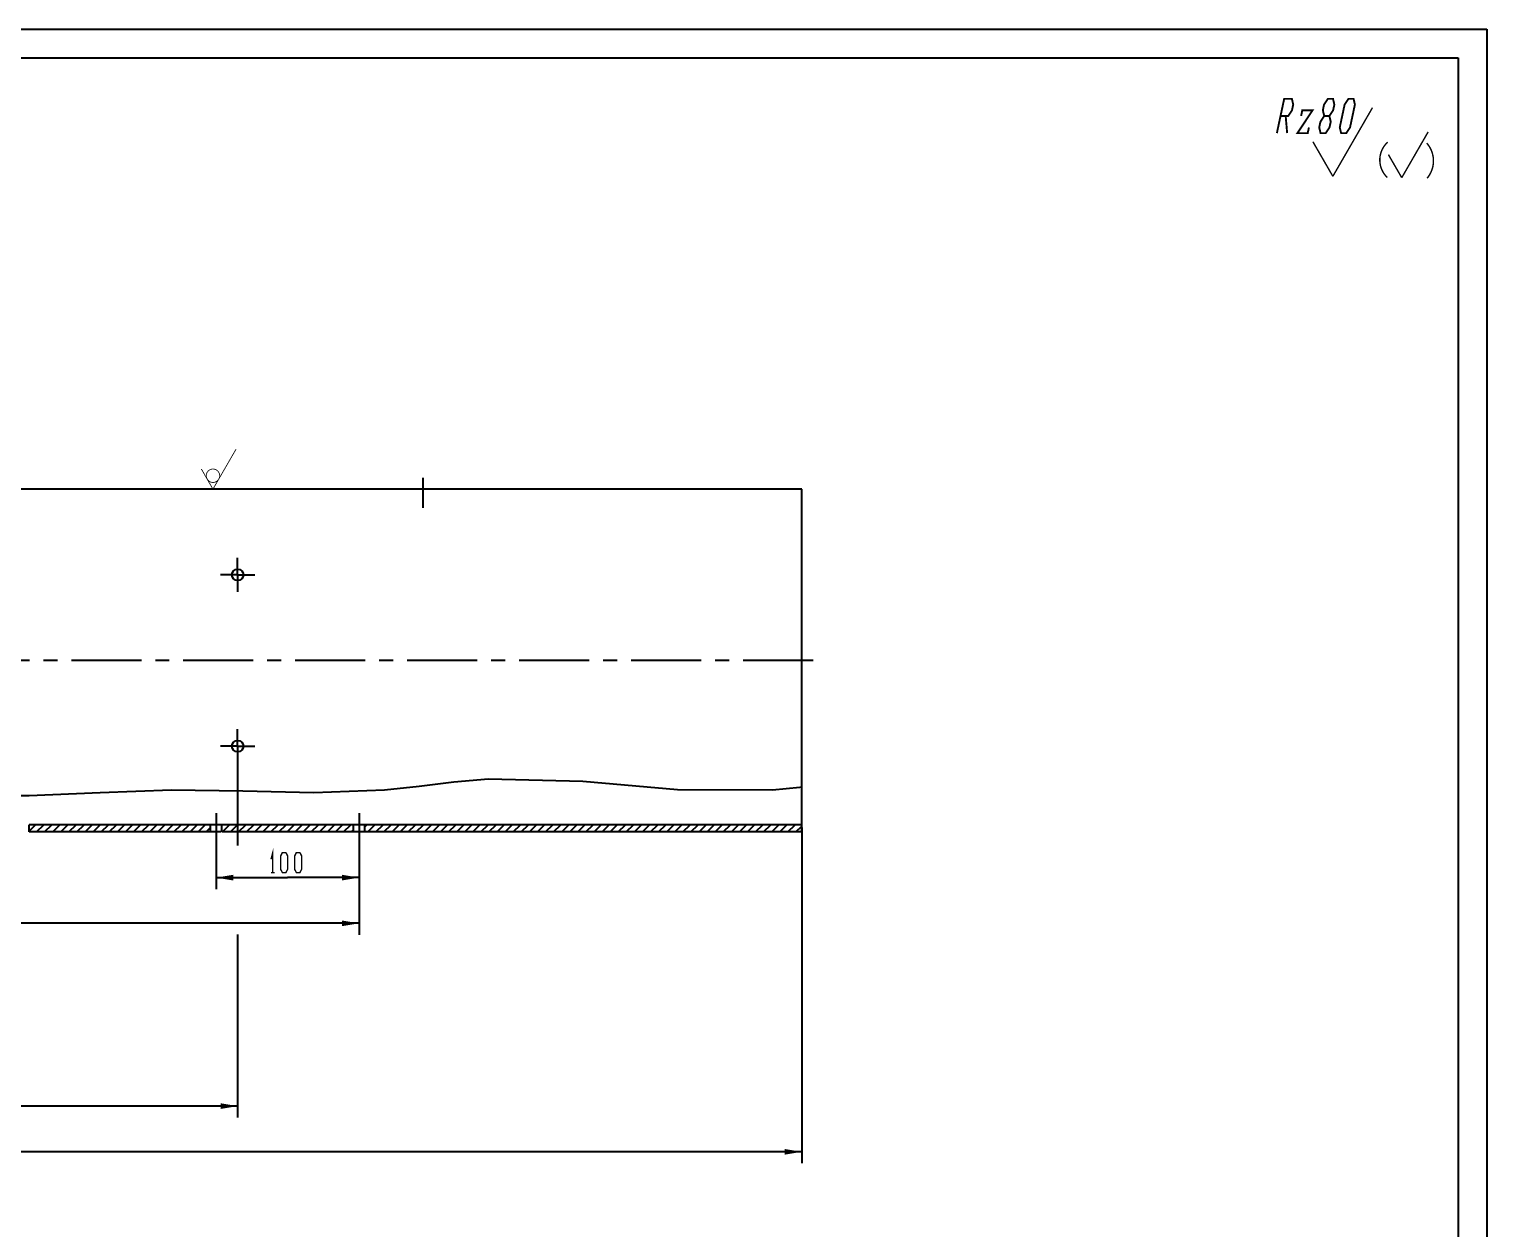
# Model space of a CAD drawing. Header units: millimetres. Extents: x 0 to 594, y 0 to 420.
# Drawn here: x 338.8 to 594, y 210 to 420 of the extents above; entities that cross this region are included whole.
import ezdxf

# ---------------------------------------------------------------- set-up
doc = ezdxf.new("R2010")
doc.units = ezdxf.units.MM
doc.header["$LTSCALE"] = 32.67
doc.linetypes.add('CENTER', pattern=[0.6, 0.375, -0.075, 0.075, -0.075])
doc.layers.get('0').update_dxf_attribs({"linetype": 'CONTINUOUS'})
for name, color, linetype in [('ALL_AXIS', 7, 'CONTINUOUS'), ('ALL_DIMENSIONS', 7, 'CONTINUOUS'), ('ALL_SURF_FIN', 7, 'CONTINUOUS')]:
    doc.layers.add(name, color=color, linetype=linetype)
doc.styles.get("Standard").update_dxf_attribs({"font": 'txt', "width": 0.7})
doc.dimstyles.new('DIMSTYLE_1', dxfattribs={"dimtxt": 3.5, "dimasz": 3, "dimexe": 0.18, "dimexo": 0.0625, "dimgap": 0.09, "dimtad": 1, "dimdec": 5, "dimlfac": 4, "dimdsep": 46, "dimtxsty": 'STANDARD', "dimblk": '_FILLED', "dimblk1": '_FILLED', "dimblk2": '_FILLED', "dimcen": 0.09, "dimadec": 0, "dimazin": 0, "dimtp": 1.2, "dimtm": 1.2, "dimtfac": 1, "dimtdec": 5, "dimtofl": 0, "dimtmove": 0, "dimatfit": 3, "dimldrblk": '_FILLED', "dimfxl": 1, "dimtolj": 1, "dimarcsym": 0})
doc.dimstyles.new('DIMSTYLE_5', dxfattribs={"dimtxt": 3.5, "dimasz": 3, "dimexe": 0.18, "dimexo": 0.0625, "dimgap": 0.09, "dimtad": 1, "dimdec": 5, "dimlfac": 4, "dimdsep": 46, "dimtxsty": 'STANDARD', "dimblk": '_FILLED', "dimblk1": '_FILLED', "dimblk2": '_FILLED', "dimcen": 0.09, "dimadec": 0, "dimazin": 0, "dimtp": 0.3, "dimtm": 0.3, "dimtfac": 1, "dimtdec": 5, "dimtofl": 0, "dimtmove": 0, "dimatfit": 3, "dimldrblk": '_FILLED', "dimfxl": 1, "dimtolj": 1, "dimarcsym": 0})
doc.dimstyles.new('DIMSTYLE_6', dxfattribs={"dimtxt": 3.5, "dimasz": 3, "dimexe": 0.18, "dimexo": 0.0625, "dimgap": 0.09, "dimtad": 1, "dimdec": 5, "dimlfac": 4, "dimdsep": 46, "dimtxsty": 'STANDARD', "dimblk": '_FILLED', "dimblk1": '_FILLED', "dimblk2": '_FILLED', "dimcen": 0.09, "dimadec": 0, "dimazin": 0, "dimtp": 0.8, "dimtm": 0.8, "dimtfac": 1, "dimtdec": 5, "dimtofl": 0, "dimtmove": 0, "dimatfit": 3, "dimldrblk": '_FILLED', "dimfxl": 1, "dimtolj": 1, "dimarcsym": 0})

# ---------------------------------------------------------------- blocks, each defined once
blk = doc.blocks.new('_FILLED')
at = {"color": 0, "linetype": 'BYBLOCK'}
blk.add_solid([(0, 0), (-1, 0.167), (-1, -0.167)], dxfattribs=at)
blk = doc.blocks.new('*D0')
at = {"layer": 'ALL_DIMENSIONS', "color": 2, "linetype": 'CONTINUOUS'}
for p, q in [((134.07, 279.91), (134.07, 221.48)), ((474.07, 280.23), (474.07, 221.48)), ((134.07, 223.48), (304.07, 223.48)), ((474.07, 223.48), (304.07, 223.48))]:
    blk.add_line(p, q, dxfattribs=at)
at = {"layer": 'ALL_DIMENSIONS', "color": 2, "linetype": 'CONTINUOUS', "xscale": 3, "yscale": 3, "zscale": 3, "rotation": 180}
blk.add_blockref('_FILLED', (134.07, 223.48), dxfattribs=at)
at = {"layer": 'ALL_DIMENSIONS', "color": 2, "linetype": 'CONTINUOUS', "xscale": 3, "yscale": 3, "zscale": 3}
blk.add_blockref('_FILLED', (474.07, 223.48), dxfattribs=at)
blk = doc.blocks.new('*D8')
at = {"layer": 'ALL_DIMENSIONS', "color": 2, "linetype": 'CONTINUOUS'}
for p, q in [((375.32, 294.48), (375.32, 277.09)), ((375.32, 261.54), (375.32, 229.48)), ((250.32, 239.48), (250.32, 229.48)), ((250.32, 231.48), (312.82, 231.48)), ((375.32, 231.48), (312.82, 231.48))]:
    blk.add_line(p, q, dxfattribs=at)
at = {"layer": 'ALL_DIMENSIONS', "color": 2, "linetype": 'CONTINUOUS', "xscale": 3, "yscale": 3, "zscale": 3, "rotation": 180}
blk.add_blockref('_FILLED', (250.32, 231.48), dxfattribs=at)
at = {"layer": 'ALL_DIMENSIONS', "color": 2, "linetype": 'CONTINUOUS', "xscale": 3, "yscale": 3, "zscale": 3}
blk.add_blockref('_FILLED', (375.32, 231.48), dxfattribs=at)
blk = doc.blocks.new('*D12')
at = {"layer": 'ALL_DIMENSIONS', "color": 2, "linetype": 'CONTINUOUS'}
for p, q in [((371.57, 279.48), (371.57, 269.48)), ((396.57, 279.48), (396.57, 269.48)), ((371.57, 271.48), (384.07, 271.48)), ((396.57, 271.48), (384.07, 271.48))]:
    blk.add_line(p, q, dxfattribs=at)
at = {"layer": 'ALL_DIMENSIONS', "color": 2, "linetype": 'CONTINUOUS', "xscale": 3, "yscale": 3, "zscale": 3, "rotation": 180}
blk.add_blockref('_FILLED', (371.57, 271.48), dxfattribs=at)
at = {"layer": 'ALL_DIMENSIONS', "color": 2, "linetype": 'CONTINUOUS', "xscale": 3, "yscale": 3, "zscale": 3}
blk.add_blockref('_FILLED', (396.57, 271.48), dxfattribs=at)
blk = doc.blocks.new('*D13')
at = {"layer": 'ALL_DIMENSIONS', "color": 2, "linetype": 'CONTINUOUS'}
for p, q in [((271.57, 279.48), (271.57, 261.48)), ((396.57, 279.48), (396.57, 261.48)), ((271.57, 263.48), (334.07, 263.48)), ((396.57, 263.48), (334.07, 263.48))]:
    blk.add_line(p, q, dxfattribs=at)
at = {"layer": 'ALL_DIMENSIONS', "color": 2, "linetype": 'CONTINUOUS', "xscale": 3, "yscale": 3, "zscale": 3, "rotation": 180}
blk.add_blockref('_FILLED', (271.57, 263.48), dxfattribs=at)
at = {"layer": 'ALL_DIMENSIONS', "color": 2, "linetype": 'CONTINUOUS', "xscale": 3, "yscale": 3, "zscale": 3}
blk.add_blockref('_FILLED', (396.57, 263.48), dxfattribs=at)
blk = doc.blocks.new('SYM_0_BL1', base_point=(570.48, 400.33))
at = {"layer": 'ALL_SURF_FIN', "color": 2, "linetype": 'CONTINUOUS'}
for points, const_width in [([(557.24, 401.8), (558.52, 407.8), (559.87, 407.8), (560.1, 406.8), (559.89, 405.8), (559.23, 404.8), (557.88, 404.8)], 0.333), ([(561.48, 404.8), (561.69, 405.8), (563.49, 405.8), (560.84, 401.8), (562.64, 401.8), (562.85, 402.8)], 0.333), ([(566.43, 404.8), (567.09, 405.8), (567.3, 406.8), (567.07, 407.8), (566.17, 407.8), (565.5, 406.8), (565.29, 405.8), (565.53, 404.8)], 0.333), ([(567.04, 394.24), (573.98, 406.26)], 0.25), ([(568.49, 401.8), (568.25, 402.8), (569.1, 406.8), (569.77, 407.8), (570.67, 407.8), (570.9, 406.8), (570.05, 402.8), (569.39, 401.8), (568.49, 401.8)], 0.333), ([(558.78, 404.8), (559.04, 401.8)], 0.333), ([(564.89, 401.8), (565.79, 401.8), (566.45, 402.8), (566.67, 403.8), (566.43, 404.8), (565.53, 404.8), (564.87, 403.8), (564.65, 402.8), (564.89, 401.8)], 0.333), ([(579.1, 394), (583.72, 402.01)], 0.25), ([(567.04, 394.24), (563.55, 400.29)], 0.25), ([(579.1, 394), (576.77, 398.03)], 0.25)]:
    blk.add_lwpolyline(points, dxfattribs=dict(at, const_width=const_width))
at = {"layer": 'ALL_SURF_FIN', "color": 2, "linetype": 'CONTINUOUS', "const_width": 0.25}
for points in [[(576.63, 400.22, 0.433164), (576.56, 394.04)], [(583.53, 393.89, 0.372459), (583.48, 400.05)]]:
    blk.add_lwpolyline(points, format="xyb", dxfattribs=at)
blk = doc.blocks.new('SF0_BL2', base_point=(372.01, 342.99))
at = {"layer": 'ALL_SURF_FIN', "color": 2, "linetype": 'CONTINUOUS', "const_width": 0.146}
for points in [[(371, 339.48), (375.05, 346.49)], [(371, 339.48), (368.97, 343.01)]]:
    blk.add_lwpolyline(points, dxfattribs=at)
blk.add_lwpolyline([(369.83, 341.83, 1), (372.18, 341.83, 1)], format="xyb", close=True, dxfattribs=at)

msp = doc.modelspace()

# ---------------------------------------------------------------- linework, layer by layer
at = {"color": 7, "linetype": 'CONTINUOUS'}
for p, q in [((0, 420), (594, 420)), ((594, 420), (594, 0)), ((20, 415), (589, 415)), ((589, 415), (589, 5)), ((474.0736612, 339.4844294), (134.0736612, 339.4844294)), ((474.0736612, 279.4844294), (474.0736612, 339.4844294)), ((419.2199475, 288.6991683), (413.1622598, 288.1652279)), ((435.7611299, 288.2916131), (419.2199475, 288.6991683)), ((338.8277897, 285.7818137), (326.4428722, 285.8297742)), ((351.2735978, 286.3482832), (338.8277897, 285.7818137)), ((363.7449952, 286.7862389), (351.2735978, 286.3482832)), ((376.2062774, 286.6079525), (363.7449952, 286.7862389)), ((388.6447023, 286.3456597), (376.2062774, 286.6079525)), ((401.0471183, 286.7862389), (388.6447023, 286.3456597)), ((407.1070251, 287.435344), (401.0471183, 286.7862389)), ((413.1622598, 288.1652279), (407.1070251, 287.435344)), ((452.3482321, 286.8347944), (435.7611299, 288.2916131)), ((468.9561117, 286.7862389), (452.3482321, 286.8347944)), ((473.7431589, 287.2711668), (468.9561117, 286.7862389)), ((474.0736612, 287.2850913), (473.7431589, 287.2711668)), ((370.5736612, 280.7344294), (338.8236612, 280.7344294)), ((338.8236612, 279.4844294), (338.8236612, 280.7344294)), ((370.5736612, 279.4844294), (370.5736612, 280.7344294)), ((395.5736612, 280.7344294), (372.5736612, 280.7344294)), ((372.5736612, 279.4844294), (372.5736612, 280.7344294)), ((395.5736612, 279.4844294), (395.5736612, 280.7344294)), ((474.0736612, 280.7344294), (397.5736612, 280.7344294)), ((397.5736612, 279.4844294), (397.5736612, 280.7344294)), ((370.5736612, 279.4844294), (338.8236612, 279.4844294)), ((395.5736612, 279.4844294), (372.5736612, 279.4844294)), ((474.0736612, 279.4844294), (397.5736612, 279.4844294))]:
    msp.add_line(p, q, dxfattribs=at)
at = {"color": 2, "linetype": 'CONTINUOUS'}
for p, q in [((338.8236612, 279.5989314), (339.9591593, 280.7344294)), ((340.1233728, 279.4844294), (341.3733728, 280.7344294)), ((341.5375864, 279.4844294), (342.7875864, 280.7344294)), ((342.9517999, 279.4844294), (344.2017999, 280.7344294)), ((344.3660135, 279.4844294), (345.6160135, 280.7344294)), ((345.7802271, 279.4844294), (347.0302271, 280.7344294)), ((347.1944406, 279.4844294), (348.4444406, 280.7344294)), ((348.6086542, 279.4844294), (349.8586542, 280.7344294)), ((350.0228678, 279.4844294), (351.2728678, 280.7344294)), ((351.4370813, 279.4844294), (352.6870813, 280.7344294)), ((352.8512949, 279.4844294), (354.1012949, 280.7344294)), ((354.2655084, 279.4844294), (355.5155084, 280.7344294)), ((355.679722, 279.4844294), (356.929722, 280.7344294)), ((357.0939356, 279.4844294), (358.3439356, 280.7344294)), ((358.5081491, 279.4844294), (359.7581491, 280.7344294)), ((359.9223627, 279.4844294), (361.1723627, 280.7344294)), ((361.3365763, 279.4844294), (362.5865763, 280.7344294)), ((362.7507898, 279.4844294), (364.0007898, 280.7344294)), ((364.1650034, 279.4844294), (365.4150034, 280.7344294)), ((365.5792169, 279.4844294), (366.8292169, 280.7344294)), ((366.9934305, 279.4844294), (368.2434305, 280.7344294)), ((368.4076441, 279.4844294), (369.6576441, 280.7344294)), ((372.6502848, 279.4844294), (373.9002848, 280.7344294)), ((374.0644983, 279.4844294), (375.3144983, 280.7344294)), ((375.4787119, 279.4844294), (376.7287119, 280.7344294)), ((376.8929254, 279.4844294), (378.1429254, 280.7344294)), ((378.307139, 279.4844294), (379.557139, 280.7344294)), ((379.7213526, 279.4844294), (380.9713526, 280.7344294)), ((381.1355661, 279.4844294), (382.3855661, 280.7344294)), ((382.5497797, 279.4844294), (383.7997797, 280.7344294)), ((383.9639933, 279.4844294), (385.2139933, 280.7344294)), ((385.3782068, 279.4844294), (386.6282068, 280.7344294)), ((386.7924204, 279.4844294), (388.0424204, 280.7344294)), ((388.2066339, 279.4844294), (389.4566339, 280.7344294)), ((389.6208475, 279.4844294), (390.8708475, 280.7344294)), ((391.0350611, 279.4844294), (392.2850611, 280.7344294)), ((392.4492746, 279.4844294), (393.6992746, 280.7344294)), ((393.8634882, 279.4844294), (395.1134882, 280.7344294)), ((397.5736612, 280.3661753), (397.9419153, 280.7344294)), ((398.1061289, 279.4844294), (399.3561289, 280.7344294)), ((399.5203424, 279.4844294), (400.7703424, 280.7344294)), ((400.934556, 279.4844294), (402.184556, 280.7344294)), ((402.3487696, 279.4844294), (403.5987696, 280.7344294)), ((403.7629831, 279.4844294), (405.0129831, 280.7344294)), ((405.1771967, 279.4844294), (406.4271967, 280.7344294)), ((406.5914103, 279.4844294), (407.8414103, 280.7344294)), ((408.0056238, 279.4844294), (409.2556238, 280.7344294)), ((409.4198374, 279.4844294), (410.6698374, 280.7344294)), ((410.8340509, 279.4844294), (412.0840509, 280.7344294)), ((412.2482645, 279.4844294), (413.4982645, 280.7344294)), ((413.6624781, 279.4844294), (414.9124781, 280.7344294)), ((415.0766916, 279.4844294), (416.3266916, 280.7344294)), ((416.4909052, 279.4844294), (417.7409052, 280.7344294)), ((417.9051188, 279.4844294), (419.1551188, 280.7344294)), ((419.3193323, 279.4844294), (420.5693323, 280.7344294)), ((420.7335459, 279.4844294), (421.9835459, 280.7344294)), ((422.1477594, 279.4844294), (423.3977594, 280.7344294)), ((423.561973, 279.4844294), (424.811973, 280.7344294)), ((424.9761866, 279.4844294), (426.2261866, 280.7344294)), ((426.3904001, 279.4844294), (427.6404001, 280.7344294)), ((427.8046137, 279.4844294), (429.0546137, 280.7344294)), ((429.2188273, 279.4844294), (430.4688273, 280.7344294)), ((430.6330408, 279.4844294), (431.8830408, 280.7344294)), ((432.0472544, 279.4844294), (433.2972544, 280.7344294)), ((433.4614679, 279.4844294), (434.7114679, 280.7344294)), ((434.8756815, 279.4844294), (436.1256815, 280.7344294)), ((436.2898951, 279.4844294), (437.5398951, 280.7344294)), ((437.7041086, 279.4844294), (438.9541086, 280.7344294)), ((439.1183222, 279.4844294), (440.3683222, 280.7344294)), ((440.5325358, 279.4844294), (441.7825358, 280.7344294)), ((441.9467493, 279.4844294), (443.1967493, 280.7344294)), ((443.3609629, 279.4844294), (444.6109629, 280.7344294)), ((444.7751764, 279.4844294), (446.0251764, 280.7344294)), ((446.18939, 279.4844294), (447.43939, 280.7344294)), ((447.6036036, 279.4844294), (448.8536036, 280.7344294)), ((449.0178171, 279.4844294), (450.2678171, 280.7344294)), ((450.4320307, 279.4844294), (451.6820307, 280.7344294)), ((451.8462443, 279.4844294), (453.0962443, 280.7344294)), ((453.2604578, 279.4844294), (454.5104578, 280.7344294)), ((454.6746714, 279.4844294), (455.9246714, 280.7344294)), ((456.0888849, 279.4844294), (457.3388849, 280.7344294)), ((457.5030985, 279.4844294), (458.7530985, 280.7344294)), ((458.9173121, 279.4844294), (460.1673121, 280.7344294)), ((460.3315256, 279.4844294), (461.5815256, 280.7344294)), ((461.7457392, 279.4844294), (462.9957392, 280.7344294)), ((463.1599528, 279.4844294), (464.4099528, 280.7344294)), ((464.5741663, 279.4844294), (465.8241663, 280.7344294)), ((465.9883799, 279.4844294), (467.2383799, 280.7344294)), ((467.4025934, 279.4844294), (468.6525934, 280.7344294)), ((468.816807, 279.4844294), (470.066807, 280.7344294)), ((470.2310206, 279.4844294), (471.4810206, 280.7344294)), ((471.6452341, 279.4844294), (472.8952341, 280.7344294)), ((369.8218576, 279.4844294), (370.5736612, 280.236233)), ((395.2777018, 279.4844294), (395.5736612, 279.7803889)), ((473.0594477, 279.4844294), (474.0736612, 280.4986429))]:
    msp.add_line(p, q, dxfattribs=at)
at = {"layer": 'ALL_AXIS', "color": 7, "linetype": 'CENTER'}
for p, q in [((407.8236612, 336.2344294), (407.8236612, 341.4844294)), ((375.3236612, 324.4844294), (375.3236612, 327.4844294)), ((375.3236612, 324.4844294), (372.3236612, 324.4844294)), ((375.3236612, 324.4844294), (378.3236612, 324.4844294)), ((375.3236612, 324.4844294), (375.3236612, 321.4844294)), ((476.0736612, 309.4844294), (132.0736612, 309.4844294)), ((375.3236612, 294.4844294), (375.3236612, 297.4844294)), ((375.3236612, 294.4844294), (372.3236612, 294.4844294)), ((375.3236612, 294.4844294), (378.3236612, 294.4844294)), ((375.3236612, 294.4844294), (375.3236612, 291.4844294)), ((371.5736612, 282.7344294), (371.5736612, 277.4844294)), ((396.5736612, 282.7344294), (396.5736612, 277.4844294))]:
    msp.add_line(p, q, dxfattribs=at)
at = {"layer": 'ALL_AXIS', "color": 7, "linetype": 'CONTINUOUS'}
for p, q in [((372.5727262, 280.7344294), (370.5745963, 280.7344294)), ((397.5727262, 280.7344294), (395.5745963, 280.7344294)), ((372.3554927, 279.4844294), (370.5745963, 279.4844294)), ((397.5727262, 279.4844294), (395.5745963, 279.4844294))]:
    msp.add_line(p, q, dxfattribs=at)
for centre in [(375.3236612, 324.4844294), (375.3236612, 294.4844294)]:
    msp.add_circle(centre, 1, dxfattribs=at)
at = {"layer": 'ALL_DIMENSIONS', "color": 2, "linetype": 'CONTINUOUS', "const_width": 0.25}
for points in [[(381.1642965, 274.6927778), (381.4705415, 275.8594237), (381.4705415, 272.3594136)], [(383.1549071, 272.3594136), (382.8486621, 272.9427546), (382.8486621, 275.2760826), (383.1549071, 275.8594237), (383.7673971, 275.8594237), (384.0736783, 275.2760826), (384.0736783, 272.9427546), (383.7673971, 272.3594136), (383.1549071, 272.3594136)], [(385.6049033, 272.3594136), (385.2986583, 272.9427546), (385.2986583, 275.2760826), (385.6049033, 275.8594237), (386.2173933, 275.8594237), (386.5236746, 275.2760826), (386.5236746, 272.9427546), (386.2173933, 272.3594136), (385.6049033, 272.3594136)], [(381.1642965, 272.3594136), (381.7767865, 272.3594136)]]:
    msp.add_lwpolyline(points, dxfattribs=at)

# ---------------------------------------------------------------- block references
at = {"layer": 'ALL_SURF_FIN', "color": 2, "linetype": 'CONTINUOUS'}
for name, p in [('SYM_0_BL1', (570.4829086, 400.3303185)), ('SF0_BL2', (372.0067843, 342.9884403))]:
    msp.add_blockref(name, p, dxfattribs=at)

# ---------------------------------------------------------------- dimensions: what is measured, and where the dimension line sits
at = {"layer": 'ALL_DIMENSIONS', "color": 2, "linetype": 'CONTINUOUS'}
for base, p1, p2, dimstyle, picture, middle in [((375.3236612, 231.4844294), (250.3236612, 239.4844294), (375.3236612, 294.4844294), 'DIMSTYLE_6', '*D8', (309.1486612, 232.3594294)), ((396.5736612, 263.4844294), (271.5736612, 279.4844294), (396.5736612, 279.4844294), 'DIMSTYLE_6', '*D13', (330.3986612, 264.3594294)), ((396.5736612, 271.4844294), (371.5736612, 279.4844294), (396.5736612, 279.4844294), 'DIMSTYLE_5', '*D12', (380.3986612, 272.3594294))]:
    dim = msp.add_linear_dim(base=base, p1=p1, p2=p2, dimstyle=dimstyle, dxfattribs=at)
    dim.commit()
    dim.dimension.update_dxf_attribs({"geometry": picture, "text_midpoint": middle, "dimtype": 160})
dim = msp.add_linear_dim(base=(134.0736612, 223.4844294), p1=(474.0736612, 280.2251336), p2=(134.0736612, 279.9068221), angle=180, dimstyle='DIMSTYLE_1', dxfattribs=at)
dim.commit()
dim.dimension.update_dxf_attribs({"geometry": '*D0', "text_midpoint": (299.1736612, 224.3594294), "dimtype": 160})

doc.saveas('drawing.dxf')
